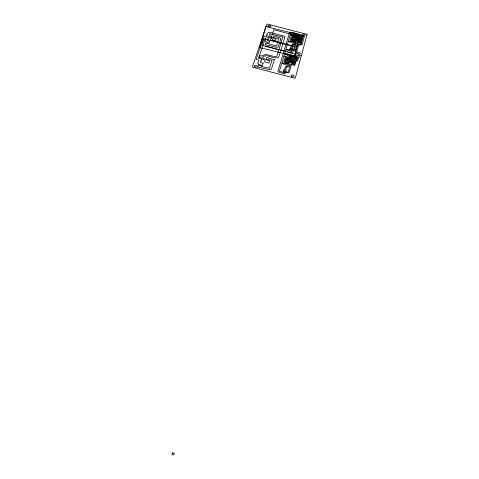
<?xml version="1.0" encoding="UTF-8"?>
<svg xmlns="http://www.w3.org/2000/svg" width="479" height="479" viewBox="0 0 479 479"><rect width="100%" height="100%" fill="white"/><g stroke="black" fill="none" stroke-linecap="round" stroke-linejoin="round"><path stroke-width="0.72" d="M302.668 36.338L302.399 37.314L295.537 35.212L293.944 33.955L294.256 32.877L296.369 33.428L296.052 34.506L295.591 34.386L296.076 34.823L302.417 36.159M265.498 46.247L277.934 49.493M281.784 50.499L283.131 50.852M287.61 52.019L293.435 53.534M298.453 54.845L301.363 55.606M299.65 34.841L294.765 56.235L259.696 47.601L265.731 26.495L299.65 34.841M307.099 34.38L295.22 78.322L252.313 67.096L266.995 23.95L307.099 34.38M298.297 58.061L297.525 60.875L295.717 61.474L286.418 58.707L285.604 58.899L284.783 61.695L285.382 62.258L288.448 63.054L289.544 64.09L288.843 66.551L286.424 67.042L285.622 69.814L286.232 69.97L285.885 71.179L283.652 70.599L283.999 69.389L284.61 69.551L285.484 66.545L287.903 66.048L288.478 64.054L287.879 63.485L284.813 62.683L283.718 61.653L284.67 58.414L286.161 58.067L296.591 60.384L297.231 58.067L295.777 57.019L290.238 55.911L290.567 54.756L294.22 56.049L297.483 44.427L301.034 44.266L302.297 39.679L301.698 39.841L292.705 37.176L291.921 37.35L291.154 39.967L294.699 41.272L295.765 42.248L295.112 44.541L292.783 44.99L292.034 47.571L292.627 47.726L292.298 48.852L290.142 48.289L290.466 47.164L291.052 47.319L291.867 44.511L294.202 44.068L294.735 42.2L291.19 40.895L290.124 39.919L291.016 36.895L292.453 36.578L302.004 38.745L302.435 39.176L303.129 36.661L301.722 35.662L296.363 34.584L296.675 33.506L302.171 35.254L304.309 36.697L302.081 44.834L298.621 45.02L295.453 56.366L298.297 58.061M296.411 58.971L296.088 60.132L283.76 56.576L281.903 62.833L287.43 63.929L287.089 65.114L281.742 63.372L279.407 71.251L285.412 72.82L285.059 74.035L277.796 71.778L289.508 32.638L291.795 32.237L293.902 32.788L293.585 33.865L291.495 33.003L290.711 33.171L290.268 34.674L302.351 37.5L302.045 38.589L290.124 35.165L288.388 41.014L293.729 42.08L293.405 43.188L288.238 41.517L285.963 49.181L291.861 50.385L291.531 51.522L285.807 49.696L284.616 53.702L285.526 53.438L287.705 54.007L287.364 55.163L285.185 54.588L285.203 54.259L284.394 54.444L283.915 56.049L296.411 58.971M296.788 57.612L296.465 58.773L289.37 56.582L287.735 55.259L288.071 54.103L290.25 54.672L289.915 55.827L289.436 55.702L289.933 56.163L296.788 57.612M300.944 42.571L300.638 43.679L298.333 42.757L297.77 42.99L295.765 50.127L294.07 50.421L289.747 49.606L290.076 48.475L293.807 49.798L294.609 49.6L296.633 42.469L298.812 42.014L300.944 42.571M301.297 41.308L300.986 42.409L298.854 41.859L298.938 41.553L291.974 40.062L292.298 38.967L299.082 41.056L299.165 40.757L301.297 41.308M301.65 40.026L301.345 41.122L299.213 40.571L299.297 40.272L292.37 38.787L292.687 37.691L299.441 39.769L299.525 39.47L301.65 40.026M294.914 64.402L294.579 65.587L292.202 64.617L291.382 64.809L289.232 72.449L287.711 72.838L283.227 72.006L283.58 70.796L287.442 72.173L288.274 71.964L290.442 64.324L292.705 63.821L294.914 64.402M295.286 63.048L294.956 64.228L292.753 63.653L292.843 63.33L285.64 61.791L285.981 60.617L292.992 62.791L293.082 62.474L295.286 63.048M295.669 61.671L295.339 62.851L293.136 62.276L293.226 61.953L286.053 60.426L286.394 59.252L293.376 61.42L293.465 61.102L295.669 61.671M297.423 35.877L294.447 46.319L270.485 40.074L273.85 29.74L297.423 35.877M294.435 46.732L292.591 53.205L261.785 45.17L263.941 38.787L294.435 46.732M172.386 452.871L171.901 454.523L173.823 455.05L174.302 453.403L172.386 452.871M284.831 37.164L278.682 57.36L275.886 58.115L266.665 55.708C257.576 56.54 266.552 60.168 269.659 60.839L268.935 63.096L264.701 61.989L265.115 60.719L261.223 57.881L259.085 57.318L259.654 55.618L261.235 56.031L266.031 54.396L275.335 56.827L276.808 56.426L282.772 37.075L269.737 33.68L269.384 34.751L269.964 34.907L269.713 35.656L273.922 38.637L275.994 39.182L275.479 40.787L272.359 39.973L272.605 39.218L268.396 36.224L266.33 35.686L266.863 34.099L267.444 34.248L267.941 32.764L269.731 32.38L283.538 35.979L284.831 37.164M274.317 59.797L271.383 69.251L269.509 69.706L257.816 67.006L258.397 65.258L261.654 66.108L261.546 66.437L269.491 68.269L271.976 60.342L266.264 59.198L266.815 57.492L274.317 59.797M280.796 38.907L278.305 46.948L276.491 47.343L265.204 44.745L265.749 43.11L276.473 46.008L278.724 38.817L273.269 37.494L273.784 35.901L279.508 37.715L280.796 38.907M263.175 63.222L262.426 65.503L258.163 64.39L258.462 63.491L257.714 63.3L258.756 60.18L256.265 59.168L263.965 36.404L269.108 37.422L268.575 39.021L267.989 38.871L267.372 40.745L269.761 41.368L269.222 42.99L266.09 42.17L266.246 41.691L265.246 40.745L266.043 38.362L265.354 38.182L258.618 58.27L261.947 59.151L261.378 60.869L260.774 60.707L260.199 62.444L263.175 63.222M254.924 66.767A1.581 0.862 13 0 0 257.451 66.653A1.581 0.862 13 0 0 255.397 65.342A1.581 0.862 13 0 0 254.924 66.767M268.444 26.579A1.485 0.76 13.2 0 0 270.803 26.513A1.485 0.76 13.2 0 0 268.863 25.327A1.485 0.76 13.2 0 0 268.444 26.579M302.932 35.554A1.485 0.76 14.3 0 0 305.261 35.476A1.485 0.76 14.3 0 0 303.279 34.278A1.485 0.76 14.3 0 0 302.932 35.554M291.651 76.371A1.581 0.868 14.3 0 0 294.142 76.251A1.581 0.868 14.3 0 0 292.046 74.928A1.581 0.868 14.3 0 0 291.651 76.371M297.902 53.756A1.527 0.808 14.3 0 0 300.303 53.654A1.527 0.808 14.3 0 0 298.267 52.403A1.527 0.808 14.3 0 0 297.902 53.756M297.034 56.887A1.533 0.814 14.3 0 0 299.453 56.785A1.533 0.814 14.3 0 0 297.405 55.528A1.533 0.814 14.3 0 0 297.034 56.887"/></g></svg>
